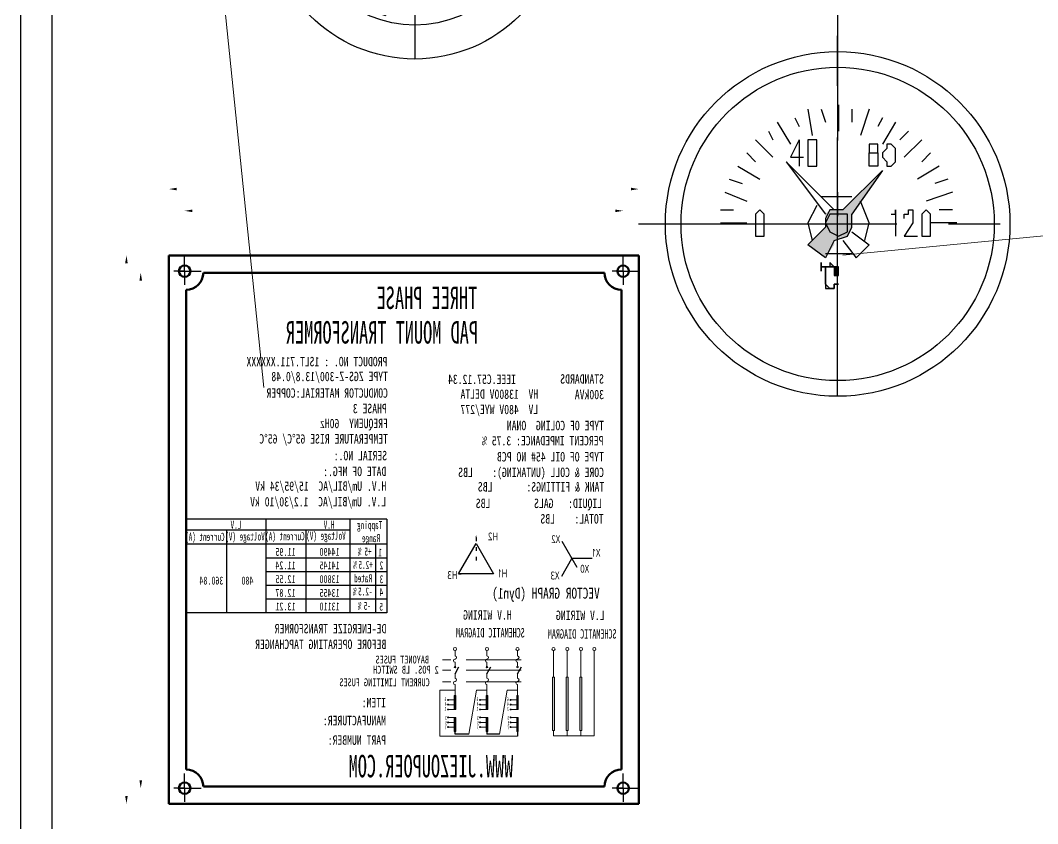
# Model space of a CAD drawing. Header units: millimetres. Extents: x 70841 to 133731, y -170061 to -164340.
# Drawn here: x 109449.8 to 109774.6, y -166145.5 to -165889.1 of the extents above; entities that cross this region are included whole.
import ezdxf
from ezdxf.enums import TextEntityAlignment as Align

# ---------------------------------------------------------------- set-up
doc = ezdxf.new("R2010")
doc.units = ezdxf.units.MM
doc.header["$LTSCALE"] = 13
for name, pattern in [('2 虚线', [5.75, 4.5, -1.25]), ('ACAD_ISO03W100', [1.18, 0.47, -0.71]), ('ACAD_ISO04W100', [30, 24, -3, 0, -3]), ('CENTER', [50.8, 31.75, -6.35, 6.35, -6.35]), ('CENTERX2', [101.6, 63.5, -12.7, 12.7, -12.7]), ('HIDDEN', [9.525, 6.35, -3.175])]:
    doc.linetypes.add(name, pattern=pattern)
doc.layers.get('0').update_dxf_attribs({"color": 1, "linetype": 'CENTER'})
for name, color, linetype in [('1', 4, 'Continuous'), ('2', 3, 'Continuous'), ('2细线层', 4, 'Continuous'), ('4', 2, 'HIDDEN'), ('HYJ1', 6, 'ACAD_ISO04W100'), ('HYJ3', 4, 'Continuous'), ('粗实线', 4, 'Continuous')]:
    doc.layers.add(name, color=color, linetype=linetype)
for name, color, linetype, lineweight in [('2-0.13', 3, 'Continuous', 13), ('标注、文本', 3, 'Continuous', 25), ('铁心', 3, 'Continuous', 0)]:
    doc.layers.add(name, color=color, linetype=linetype, lineweight=lineweight)
doc.styles.add('11', font='')
doc.styles.add('Note Text (ANSI)', font='arial.ttf')
doc.styles.get("Standard").update_dxf_attribs({"font": 'gbenor.shx', "bigfont": 'gbcbig.shx'})
doc.styles.add('宋体', font='', dxfattribs={"width": 0.6})
doc.styles.get('11').set_extended_font_data('FangSong_GB2312')
doc.styles.get('宋体').set_extended_font_data('Microsoft YaHei')
doc.dimstyles.new('1$0', dxfattribs={"dimtxt": 3.5, "dimasz": 2.5, "dimexe": 1.5, "dimexo": 0, "dimgap": 0.5, "dimtad": 1, "dimtoh": 1, "dimdec": 1, "dimtxsty": 'Standard', "dimcen": 2.5, "dimclrd": 3, "dimclre": 3, "dimclrt": 3, "dimadec": 1, "dimazin": 0, "dimtfac": 1, "dimtdec": 1, "dimtmove": 0, "dimatfit": 2, "dimfxl": 1.5, "dimarcsym": 0})

# ---------------------------------------------------------------- blocks, each defined once
blk = doc.blocks.new('fgffg')
blk.add_hatch(color=256).paths.add_polyline_path([(26283.31, -83546.9, -0.054749), (26292.71, -83543.48), (26285.61, -83523.98, 0.757864), (26285.61, -83651.96), (26292.71, -83632.46, -0.054749), (26283.31, -83629.04), (26277.93, -83643.83, -0.201943), (26245.7, -83608.66), (26260.9, -83604.58, -0.054749), (26258.31, -83594.93), (26243.11, -83599, -0.342707), (26277.93, -83532.12)])
for p, q in [((26292.71, -83543.48), (26285.61, -83523.98)), ((26283.31, -83546.9), (26277.93, -83532.12)), ((26258.31, -83594.93), (26243.11, -83599)), ((26260.9, -83604.58), (26245.7, -83608.66)), ((26283.31, -83629.04), (26277.93, -83643.83)), ((26292.71, -83632.46), (26285.61, -83651.96))]:
    blk.add_line(p, q)
for radius, start, end in [(66.46, 105.68564, 254.31436), (61.46, 114.66607, 190.33393), (45.8, 103.73251, 116.26749), (45.8, 188.73251, 201.26749), (61.46, 199.66607, 245.33393), (45.8, 243.73251, 256.26749)]:
    blk.add_arc((26303.58, -83587.97), radius, start, end)
blk = doc.blocks.new('A$C6F763E90')
at = {"layer": '1', "color": 1, "linetype": 'CENTERX2', "lineweight": -3, "ltscale": 0.1}
for p, q in [((90.55, 181.1), (90.55, 0)), ((48.82, 132.28), (60.44, 120.66)), ((132.28, 132.28), (120.66, 120.66)), ((0, 90.55), (181.1, 90.55)), ((48.82, 48.82), (60.44, 60.44)), ((132.28, 48.82), (120.66, 60.44))]:
    blk.add_line(p, q, dxfattribs=at)
blk.add_circle((90.55, 90.55), 50.8, dxfattribs=at)
at = {"layer": '2细线层'}
for centre, radius in [((90.55, 90.55), 90.55), ((90.55, 90.55), 69.85), ((54.63, 126.47), 6.5), ((126.47, 126.47), 6.5), ((90.55, 90.55), 21.1), ((54.63, 54.63), 6.5), ((126.47, 54.63), 6.5)]:
    blk.add_circle(centre, radius, dxfattribs=at)
blk.add_blockref('fgffg', (-26213.03, 83678.52), dxfattribs=at)
at = {"layer": '2细线层', "style": 'Note Text (ANSI)'}
for s, p in [('MAX', (64.32, 121.01)), ('+20%%DC', (46.49, 67.91)), ('MIN', (70.94, 50.41))]:
    blk.add_text(s, height=10, dxfattribs=at).set_placement(p)
blk = doc.blocks.new('*D1574')
at = {"layer": '2', "color": 3, "lineweight": -2, "transparency": 16777216}
for p, q in [((111271.86, -168313.11), (111282.51, -168313.11)), ((111281.01, -168475.12), (111281.01, -168315.61)), ((111270.17, -168477.62), (111282.51, -168477.62))]:
    blk.add_line(p, q, dxfattribs=at)
at = {"layer": '2', "color": 3, "transparency": 16777216}
for points in [[(111280.59, -168315.61), (111281.42, -168315.61), (111281.01, -168313.11)], [(111280.59, -168475.12), (111281.42, -168475.12), (111281.01, -168477.62)]]:
    blk.add_solid(points, dxfattribs=at)
at = {"layer": 'Defpoints', "color": 0, "transparency": 16777216}
for p in [(111271.86, -168313.11), (111281.01, -168313.11), (111270.17, -168477.62)]:
    blk.add_point(p, dxfattribs=at)
at = {"layer": '2', "color": 3, "transparency": 16777216, "insert": (111278.76, -168395.36), "char_height": 3.5, "attachment_point": 5, "rotation": 90}
blk.add_mtext('160', dxfattribs=at)
blk = doc.blocks.new('*D1577')
at = {"layer": '2', "color": 3, "lineweight": -2, "transparency": 16777216}
for p, q in [((111271.99, -168307.62), (111287.07, -168307.62)), ((111285.57, -168310.12), (111285.57, -168480.12)), ((111271.99, -168482.62), (111287.07, -168482.62))]:
    blk.add_line(p, q, dxfattribs=at)
at = {"layer": '2', "color": 3, "transparency": 16777216}
for points in [[(111285.16, -168310.12), (111285.99, -168310.12), (111285.57, -168307.62)], [(111285.16, -168480.12), (111285.99, -168480.12), (111285.57, -168482.62)]]:
    blk.add_solid(points, dxfattribs=at)
at = {"layer": 'Defpoints', "color": 0, "transparency": 16777216}
for p in [(111271.99, -168307.62), (111271.99, -168482.62), (111285.57, -168482.62)]:
    blk.add_point(p, dxfattribs=at)
at = {"layer": '2', "color": 3, "transparency": 16777216, "insert": (111283.32, -168395.12), "char_height": 3.5, "attachment_point": 5, "rotation": 90}
blk.add_mtext('175', dxfattribs=at)
blk = doc.blocks.new('*D1575')
at = {"layer": '2', "color": 3, "lineweight": -2, "transparency": 16777216}
for p, q in [((111127, -168307.98), (111127, -168291.87)), ((111267, -168307.98), (111267, -168291.87)), ((111129.5, -168293.37), (111264.5, -168293.37))]:
    blk.add_line(p, q, dxfattribs=at)
at = {"layer": '2', "color": 3, "transparency": 16777216}
for points in [[(111129.5, -168292.96), (111129.5, -168293.79), (111127, -168293.37)], [(111264.5, -168292.96), (111264.5, -168293.79), (111267, -168293.37)]]:
    blk.add_solid(points, dxfattribs=at)
at = {"layer": 'Defpoints', "color": 0, "transparency": 16777216}
for p in [(111267, -168293.37), (111127, -168307.98), (111267, -168307.98)]:
    blk.add_point(p, dxfattribs=at)
at = {"layer": '2', "color": 3, "transparency": 16777216, "insert": (111197, -168291.12), "char_height": 3.5, "attachment_point": 5}
blk.add_mtext('140', dxfattribs=at)
blk = doc.blocks.new('*D1576')
at = {"layer": '2', "color": 3, "lineweight": -2, "transparency": 16777216}
for p, q in [((111122, -168307.62), (111122, -168284.92)), ((111271.99, -168307.62), (111271.99, -168284.92)), ((111124.5, -168286.42), (111269.49, -168286.42))]:
    blk.add_line(p, q, dxfattribs=at)
at = {"layer": '2', "color": 3, "transparency": 16777216}
for points in [[(111124.5, -168286), (111124.5, -168286.83), (111122, -168286.42)], [(111269.49, -168286), (111269.49, -168286.83), (111271.99, -168286.42)]]:
    blk.add_solid(points, dxfattribs=at)
at = {"layer": 'Defpoints', "color": 0, "transparency": 16777216}
for p in [(111271.99, -168286.42), (111122, -168307.62), (111271.99, -168307.62)]:
    blk.add_point(p, dxfattribs=at)
at = {"layer": '2', "color": 3, "transparency": 16777216, "insert": (111197, -168284.17), "char_height": 3.5, "attachment_point": 5}
blk.add_mtext('150', dxfattribs=at)
blk = doc.blocks.new('5415')
at = {"layer": '铁心'}
h = blk.add_hatch(color=256, dxfattribs=at)
h.dxf.hatch_style = 1
h.paths.add_polyline_path([(111140.15, -168442.24), (111140.77, -168442.24), (111140.77, -168459.22), (111140.15, -168459.22)])
h = blk.add_hatch(color=256, dxfattribs=at)
h.dxf.hatch_style = 1
h.paths.add_polyline_path([(111144.51, -168442.24), (111145.13, -168442.24), (111145.13, -168459.22), (111144.51, -168459.22)])
h = blk.add_hatch(color=256, dxfattribs=at)
h.dxf.hatch_style = 1
h.paths.add_polyline_path([(111148.9, -168442.24), (111149.52, -168442.24), (111149.52, -168459.22), (111148.9, -168459.22)])
h = blk.add_hatch(color=256, dxfattribs=at)
h.dxf.hatch_style = 1
h.paths.add_polyline_path([(111160.95, -168448.09), (111160.48, -168448.09), (111160.95, -168452.56)])
h.paths.add_polyline_path([(111160.48, -168448.09), (111160.95, -168452.56), (111160.48, -168452.56)])
h = blk.add_hatch(color=256, dxfattribs=at)
h.dxf.hatch_style = 1
h.paths.add_polyline_path([(111160.83, -168448.09), (111160.6, -168448.09), (111160.83, -168452.56)])
h.paths.add_polyline_path([(111160.6, -168448.09), (111160.83, -168452.56), (111160.6, -168452.56)])
h = blk.add_hatch(color=256, dxfattribs=at)
h.dxf.hatch_style = 1
h.paths.add_polyline_path([(111170.71, -168448.09), (111170.24, -168448.09), (111170.71, -168452.56)])
h.paths.add_polyline_path([(111170.24, -168448.09), (111170.71, -168452.56), (111170.24, -168452.56)])
h = blk.add_hatch(color=256, dxfattribs=at)
h.dxf.hatch_style = 1
h.paths.add_polyline_path([(111170.59, -168448.09), (111170.35, -168448.09), (111170.59, -168452.56)])
h.paths.add_polyline_path([(111170.35, -168448.09), (111170.59, -168452.56), (111170.35, -168452.56)])
h = blk.add_hatch(color=256, dxfattribs=at)
h.dxf.hatch_style = 1
h.paths.add_polyline_path([(111180.91, -168448.09), (111180.44, -168448.09), (111180.91, -168452.56)])
h.paths.add_polyline_path([(111180.44, -168448.09), (111180.91, -168452.56), (111180.44, -168452.56)])
h = blk.add_hatch(color=256, dxfattribs=at)
h.dxf.hatch_style = 1
h.paths.add_polyline_path([(111180.79, -168448.09), (111180.56, -168448.09), (111180.79, -168452.56)])
h.paths.add_polyline_path([(111180.56, -168448.09), (111180.79, -168452.56), (111180.56, -168452.56)])
h = blk.add_hatch(color=256, dxfattribs=at)
h.dxf.hatch_style = 1
h.paths.add_polyline_path([(111160.95, -168455.05), (111160.48, -168455.05), (111160.95, -168459.51)])
h.paths.add_polyline_path([(111160.48, -168455.05), (111160.95, -168459.51), (111160.48, -168459.51)])
h = blk.add_hatch(color=256, dxfattribs=at)
h.dxf.hatch_style = 1
h.paths.add_polyline_path([(111160.83, -168455.05), (111160.6, -168455.05), (111160.83, -168459.51)])
h.paths.add_polyline_path([(111160.6, -168455.05), (111160.83, -168459.51), (111160.6, -168459.51)])
h = blk.add_hatch(color=256, dxfattribs=at)
h.dxf.hatch_style = 1
h.paths.add_polyline_path([(111170.71, -168455.05), (111170.24, -168455.05), (111170.71, -168459.51)])
h.paths.add_polyline_path([(111170.24, -168455.05), (111170.71, -168459.51), (111170.24, -168459.51)])
h = blk.add_hatch(color=256, dxfattribs=at)
h.dxf.hatch_style = 1
h.paths.add_polyline_path([(111170.59, -168455.05), (111170.35, -168455.05), (111170.59, -168459.51)])
h.paths.add_polyline_path([(111170.35, -168455.05), (111170.59, -168459.51), (111170.35, -168459.51)])
h = blk.add_hatch(color=256, dxfattribs=at)
h.dxf.hatch_style = 1
h.paths.add_polyline_path([(111180.91, -168455.05), (111180.44, -168455.05), (111180.91, -168459.51)])
h.paths.add_polyline_path([(111180.44, -168455.05), (111180.91, -168459.51), (111180.44, -168459.51)])
h = blk.add_hatch(color=256, dxfattribs=at)
h.dxf.hatch_style = 1
h.paths.add_polyline_path([(111180.79, -168455.05), (111180.56, -168455.05), (111180.79, -168459.51)])
h.paths.add_polyline_path([(111180.56, -168455.05), (111180.79, -168459.51), (111180.56, -168459.51)])
at = {"layer": '2'}
for points in [[(111146.55, -168398.8), (111141.73, -168407.14)], [(111136.91, -168404.36), (111143.33, -168404.36)], [(111146.55, -168409.92), (111143.33, -168404.36)]]:
    blk.add_lwpolyline(points, dxfattribs=at)
for points in [[(111146.55, -168398.8, 0, 0.385, 0), (111146.16, -168399.46, 0.385, 0.385, 0)], [(111173.94, -168396.84, 0, 0.385, 0), (111173.94, -168397.61, 0.385, 0.385, 0)], [(111173.94, -168399.58, 0, 0.385, 0), (111174.33, -168400.24, 0.385, 0.385, 0)], [(111136.91, -168404.36, 0, 0.385, 0), (111137.68, -168404.36, 0.385, 0.385, 0)], [(111146.55, -168409.92, 0, 0.385, 0), (111146.16, -168409.25, 0.385, 0.385, 0)], [(111168.38, -168409.21, 0, 0.385, 0), (111168.77, -168408.54, 0.385, 0.385, 0)]]:
    blk.add_lwpolyline(points, format="xyseb", dxfattribs=at)
blk.add_lwpolyline([(111173.94, -168399.58), (111168.38, -168409.21), (111179.51, -168409.21)], close=True, dxfattribs=at)
at = {"layer": '2', "linetype": 'ACAD_ISO03W100', "ltscale": 0.2}
blk.add_lwpolyline([(111173.94, -168397.61), (111173.94, -168406)], dxfattribs=at)
at = {"layer": '2', "linetype": 'Continuous'}
blk.add_lwpolyline([(111179.51, -168409.21), (111178.73, -168409.21)], dxfattribs=at)
at = {"layer": '2-0.13'}
for p, q in [((111242.81, -168395.32), (111255.43, -168395.32)), ((111136.2, -168433.74), (111136.2, -168460.92)), ((111136.2, -168460.92), (111149.21, -168460.92))]:
    blk.add_line(p, q, dxfattribs=at)
for centre, radius in [((111136.2, -168433.24), 0.499), ((111140.46, -168433.24), 0.499), ((111144.82, -168433.24), 0.499), ((111149.21, -168433.24), 0.499), ((111160.72, -168433.24), 0.499), ((111170.47, -168433.24), 0.499), ((111180.67, -168433.24), 0.499), ((111160.72, -168438.97), 0.249), ((111170.47, -168438.97), 0.249), ((111180.67, -168438.97), 0.249)]:
    blk.add_circle(centre, radius, dxfattribs=at)
for centre, start, end in [((111160.72, -168435.93), 90, 270), ((111170.47, -168435.93), 90, 270), ((111180.67, -168435.93), 90, 270), ((111160.72, -168436.92), 270, 90), ((111170.47, -168436.92), 270, 90), ((111180.67, -168436.92), 270, 90), ((111160.72, -168443.06), 90, 270), ((111160.72, -168444.06), 270, 90), ((111170.47, -168443.06), 90, 270), ((111170.47, -168444.06), 270, 90), ((111180.67, -168443.06), 90, 270), ((111180.67, -168444.06), 270, 90)]:
    blk.add_arc(centre, 0.499, start, end, dxfattribs=at)
at = {"layer": 'HYJ1', "color": 1, "linetype": 'CENTERX2'}
for p, q in [((111127, -168312.62), (111127, -168307.98)), ((111267, -168312.62), (111267, -168307.98)), ((111127, -168312.62), (111121.75, -168312.62)), ((111128.82, -168312.62), (111127, -168312.62)), ((111127, -168312.62), (111130.49, -168312.62)), ((111127, -168312.62), (111127, -168317.02)), ((111127, -168312.62), (111127, -168314.45)), ((111267, -168312.62), (111261.75, -168312.62)), ((111268.82, -168312.62), (111267, -168312.62)), ((111267, -168312.62), (111270.49, -168312.62)), ((111267, -168312.62), (111267, -168317.02)), ((111267, -168312.62), (111267, -168314.45)), ((111127, -168477.62), (111127, -168472.98)), ((111267, -168477.62), (111267, -168472.98)), ((111127, -168477.62), (111121.75, -168477.62)), ((111128.82, -168477.62), (111127, -168477.62)), ((111127, -168477.62), (111130.49, -168477.62)), ((111127, -168477.62), (111127, -168482.02)), ((111127, -168477.62), (111127, -168479.45)), ((111267, -168477.62), (111261.75, -168477.62)), ((111268.82, -168477.62), (111267, -168477.62)), ((111267, -168477.62), (111270.49, -168477.62)), ((111267, -168477.62), (111267, -168482.02)), ((111267, -168477.62), (111267, -168479.45))]:
    blk.add_line(p, q, dxfattribs=at)
at = {"layer": 'HYJ3', "linetype": 'ByBlock', "lineweight": 50}
for p, q in [((111271.99, -168307.62), (111122, -168307.62)), ((111122, -168307.62), (111122, -168482.62)), ((111271.99, -168482.62), (111271.99, -168307.62)), ((111261.02, -168313.11), (111132.97, -168313.11)), ((111127.49, -168318.6), (111127.49, -168471.65)), ((111266.51, -168471.65), (111266.51, -168318.6)), ((111132.97, -168477.14), (111261.02, -168477.14)), ((111271.99, -168482.62), (111122, -168482.62))]:
    blk.add_line(p, q, dxfattribs=at)
for centre in [(111127, -168312.62), (111267, -168312.62), (111127, -168477.62), (111267, -168477.62)]:
    blk.add_circle(centre, 1.83, dxfattribs=at)
for centre, start, end in [((111127.49, -168313.11), 270, 0), ((111266.51, -168313.11), 180, 270), ((111127.49, -168477.14), 0, 90), ((111266.51, -168477.14), 90, 180)]:
    blk.add_arc(centre, 5.49, start, end, dxfattribs=at)
at = {"layer": '标注、文本', "color": 0}
for p, q in [((111202.42, -168391.8), (111202.42, -168421.69)), ((111202.42, -168391.8), (111202.42, -168421.69)), ((111202.42, -168391.8), (111266.51, -168391.8)), ((111214.21, -168391.8), (111214.21, -168421.69)), ((111241.09, -168391.8), (111241.09, -168421.69)), ((111266.51, -168391.8), (111266.51, -168426.08)), ((111214.21, -168395.32), (111237.82, -168395.32)), ((111228.26, -168395.32), (111228.26, -168421.69)), ((111232.21, -168395.32), (111266.51, -168395.32)), ((111253.58, -168395.32), (111253.58, -168421.69)), ((111202.42, -168399.79), (111266.51, -168399.79)), ((111206.05, -168399.79), (111206.05, -168421.69)), ((111202.42, -168404.17), (111241.09, -168404.17)), ((111202.42, -168408.55), (111241.09, -168408.55)), ((111202.42, -168412.93), (111241.09, -168412.93)), ((111202.42, -168417.31), (111241.09, -168417.31)), ((111202.42, -168421.69), (111266.51, -168421.69))]:
    blk.add_line(p, q, dxfattribs=at)
at = {"layer": '标注、文本', "color": 2, "linetype": '2 虚线', "lineweight": 9, "ltscale": 0.3}
for p, q in [((111159.53, -168436.68), (111184.65, -168436.68)), ((111159.53, -168439.97), (111184.65, -168439.97)), ((111159.53, -168443.72), (111184.65, -168443.72))]:
    blk.add_line(p, q, dxfattribs=at)
at = {"layer": '标注、文本'}
for p, q in [((111160.72, -168441.14), (111159.46, -168438.86)), ((111170.47, -168441.14), (111169.22, -168438.86)), ((111180.67, -168441.14), (111179.42, -168438.86)), ((111160.72, -168459.51), (111160.72, -168461.06)), ((111166.48, -168460.38), (111170.47, -168460.38)), ((111170.47, -168459.53), (111170.47, -168460.38)), ((111176.23, -168460.38), (111180.67, -168460.38)), ((111180.67, -168460.38), (111180.67, -168459.51))]:
    blk.add_line(p, q, dxfattribs=at)
at = {"layer": '铁心'}
for p, q in [((111140.46, -168433.74), (111140.46, -168442.24)), ((111144.82, -168433.74), (111144.82, -168442.24)), ((111149.21, -168433.74), (111149.21, -168442.24)), ((111164.05, -168446.39), (111160.72, -168446.39)), ((111166.48, -168460.38), (111164.05, -168446.39)), ((111173.81, -168446.39), (111170.46, -168446.39)), ((111176.23, -168460.38), (111173.81, -168446.39)), ((111180.67, -168446.39), (111185.47, -168446.39)), ((111185.47, -168446.39), (111185.47, -168461.06)), ((111140.46, -168460.92), (111140.46, -168459.22)), ((111144.82, -168460.92), (111144.82, -168459.22)), ((111149.21, -168460.92), (111149.21, -168459.22)), ((111170.47, -168460.38), (111166.48, -168460.38)), ((111180.67, -168460.38), (111176.23, -168460.38))]:
    blk.add_line(p, q, dxfattribs=at)
for points in [[(111160.72, -168435.43), (111160.72, -168433.74)], [(111170.47, -168435.43), (111170.47, -168433.74)], [(111180.67, -168435.43), (111180.67, -168433.74)], [(111160.72, -168438.72), (111160.72, -168437.42)], [(111170.47, -168438.72), (111170.47, -168437.42)], [(111180.67, -168438.72), (111180.67, -168437.42)], [(111160.72, -168442.56), (111160.72, -168441.14)], [(111170.47, -168442.56), (111170.47, -168441.14)], [(111180.67, -168442.56), (111180.67, -168441.14)], [(111160.72, -168448.09), (111160.72, -168444.56)], [(111170.47, -168448.09), (111170.47, -168444.56)], [(111180.67, -168448.09), (111180.67, -168444.56)], [(111160.95, -168448.09), (111160.48, -168448.09), (111160.95, -168452.56), (111160.95, -168448.09)], [(111160.83, -168448.09), (111160.6, -168448.09), (111160.83, -168452.56), (111160.83, -168448.09)], [(111160.72, -168448.09), (111160.72, -168452.56)], [(111170.71, -168448.09), (111170.24, -168448.09), (111170.71, -168452.56), (111170.71, -168448.09)], [(111170.59, -168448.09), (111170.35, -168448.09), (111170.59, -168452.56), (111170.59, -168448.09)], [(111170.47, -168448.09), (111170.47, -168452.56)], [(111180.91, -168448.09), (111180.44, -168448.09), (111180.91, -168452.56), (111180.91, -168448.09)], [(111180.79, -168448.09), (111180.56, -168448.09), (111180.79, -168452.56), (111180.79, -168448.09)], [(111180.67, -168448.09), (111180.67, -168452.56)], [(111160.72, -168449.45), (111162.76, -168449.45)], [(111160.72, -168450.99), (111162.76, -168450.99)], [(111170.47, -168449.45), (111172.51, -168449.45)], [(111170.47, -168450.99), (111172.51, -168450.99)], [(111180.67, -168449.45), (111182.74, -168449.45)], [(111180.67, -168450.99), (111182.74, -168450.99)], [(111160.72, -168452.56), (111162.76, -168452.56)], [(111170.47, -168452.56), (111172.51, -168452.56)], [(111180.67, -168452.56), (111182.74, -168452.56)], [(111160.95, -168455.05), (111160.48, -168455.05), (111160.95, -168459.51), (111160.95, -168455.05)], [(111160.83, -168455.05), (111160.6, -168455.05), (111160.83, -168459.51), (111160.83, -168455.05)], [(111160.72, -168459.51), (111160.72, -168455.05)], [(111160.72, -168455.05), (111162.76, -168455.05)], [(111160.72, -168456.62), (111162.76, -168456.62)], [(111160.72, -168458.16), (111162.76, -168458.16)], [(111170.71, -168455.05), (111170.24, -168455.05), (111170.71, -168459.51), (111170.71, -168455.05)], [(111170.59, -168455.05), (111170.35, -168455.05), (111170.59, -168459.51), (111170.59, -168455.05)], [(111170.47, -168459.51), (111170.47, -168455.05)], [(111170.47, -168455.05), (111172.51, -168455.05)], [(111170.47, -168456.62), (111172.51, -168456.62)], [(111170.47, -168458.16), (111172.51, -168458.16)], [(111180.91, -168455.05), (111180.44, -168455.05), (111180.91, -168459.51), (111180.91, -168455.05)], [(111180.79, -168455.05), (111180.56, -168455.05), (111180.79, -168459.51), (111180.79, -168455.05)], [(111180.67, -168459.51), (111180.67, -168455.05)], [(111180.67, -168455.05), (111182.74, -168455.05)], [(111180.67, -168456.62), (111182.74, -168456.62)], [(111180.67, -168458.16), (111182.74, -168458.16)], [(111185.47, -168461.06), (111185.47, -168461.06), (111160.72, -168461.06)]]:
    blk.add_lwpolyline(points, dxfattribs=at)
for points in [[(111140.77, -168459.22), (111140.15, -168459.22), (111140.15, -168442.24), (111140.77, -168442.24)], [(111145.13, -168459.22), (111144.51, -168459.22), (111144.51, -168442.24), (111145.13, -168442.24)], [(111149.52, -168459.22), (111148.9, -168459.22), (111148.9, -168442.24), (111149.52, -168442.24)], [(111160.48, -168448.09), (111160.95, -168452.56), (111160.48, -168452.56), (111160.48, -168448.09)], [(111160.6, -168448.09), (111160.83, -168452.56), (111160.6, -168452.56), (111160.6, -168448.09)], [(111170.24, -168448.09), (111170.71, -168452.56), (111170.24, -168452.56), (111170.24, -168448.09)], [(111170.35, -168448.09), (111170.59, -168452.56), (111170.35, -168452.56), (111170.35, -168448.09)], [(111180.44, -168448.09), (111180.91, -168452.56), (111180.44, -168452.56), (111180.44, -168448.09)], [(111180.56, -168448.09), (111180.79, -168452.56), (111180.56, -168452.56), (111180.56, -168448.09)], [(111160.48, -168455.05), (111160.95, -168459.51), (111160.48, -168459.51), (111160.48, -168455.05)], [(111160.6, -168455.05), (111160.83, -168459.51), (111160.6, -168459.51), (111160.6, -168455.05)], [(111170.24, -168455.05), (111170.71, -168459.51), (111170.24, -168459.51), (111170.24, -168455.05)], [(111170.35, -168455.05), (111170.59, -168459.51), (111170.35, -168459.51), (111170.35, -168455.05)], [(111180.44, -168455.05), (111180.91, -168459.51), (111180.44, -168459.51), (111180.44, -168455.05)], [(111180.56, -168455.05), (111180.79, -168459.51), (111180.56, -168459.51), (111180.56, -168455.05)]]:
    blk.add_lwpolyline(points, close=True, dxfattribs=at)
for centre in [(111162.91, -168449.46), (111162.91, -168450.95), (111172.65, -168449.46), (111172.65, -168450.95), (111182.87, -168449.46), (111182.87, -168450.95), (111162.91, -168452.52), (111162.91, -168455.06), (111172.65, -168452.52), (111172.65, -168455.06), (111182.87, -168452.52), (111182.87, -168455.06), (111162.91, -168456.63), (111162.91, -168458.12), (111172.65, -168456.63), (111172.65, -168458.12), (111182.87, -168456.63), (111182.87, -168458.12)]:
    blk.add_circle(centre, 0.154, dxfattribs=at)
at = {"layer": '2', "style": '宋体', "width": 0.76}
for s, p in [('H2', (111166.89, -168398.54)), ('X2', (111147.07, -168399.41)), ('X1', (111134.23, -168403.77)), ('X0', (111137.83, -168408.86)), ('X3', (111147.31, -168411.01)), ('H1', (111163.95, -168410.3)), ('H3', (111179.87, -168410.86))]:
    blk.add_text(s, height=2.5, dxfattribs=at).set_placement(p)
at = {"layer": '2-0.13', "style": '11'}
for s, height, width, p in [('PRODUCT NO. : 1SLT.711.XXXXXX', 3, 0.76, (111202.26, -168342.98)), ('TYPE ZGS-Z-300/13.8/0.48', 3, 0.76, (111202.08, -168347.73)), ('STANDARDS', 3, 0.76, (111133.1, -168348.52)), ('IEEE.C57.12.34', 3, 0.76, (111161.2, -168348.61)), ('300kVA', 3, 0.76, (111133.11, -168353.48)), ('HV  13800V DELTA', 3, 0.76, (111154.1, -168353.37)), ('CONDUCTOR MATERIAL:COPPER', 3, 0.76, (111202.08, -168353.02)), ('LV  480V WYE/277', 3, 0.76, (111154.1, -168358.25)), ('PHASE 3', 3, 0.76, (111202.44, -168357.95)), ('TYPE OF COLING  ONAN', 3, 0.76, (111133.1, -168363.39)), ('FREQUENY  60Hz', 3, 0.76, (111202.08, -168362.73)), ('PERCENT IMPEDANCE: 3.75 %%%', 3, 0.76, (111133.26, -168368.23)), ('TEMPERATURE RISE 65°C/ 65°C', 3, 0.76, (111202.08, -168367.64)), ('TYPE OF OIL 45# NO PCB', 3, 0.76, (111133.13, -168373.37)), ('SERIAL NO.:', 3, 0.76, (111202.33, -168372.99)), ('CORE & COLL (UNTAKING):    LBS', 3, 0.76, (111133.1, -168378.33)), ('DATE OF MFG.:', 3, 0.76, (111202.6, -168378.03)), ('TANK & FITTINGS:       LBS', 3, 0.76, (111133.03, -168382.95)), ('H.V. Um/BIL/AC  15/95/34 kV', 3, 0.76, (111202.58, -168382.72)), ('LIQUID:   GALS         LBS', 3, 0.76, (111133.7, -168388.23)), ('L.V. Um/BIL/AC  1.2/30/10 kV', 3, 0.76, (111202.65, -168387.7)), ('TOTAL:    LBS', 3, 0.76, (111133.22, -168393.17)), ('Tapping ', 2.556, 0.55, (111203.9, -168394.94)), ('H.V', 2.556, 0.55, (111219.16, -168394.82)), ('L.V', 2.556, 0.55, (111248.89, -168394.82)), ('Voltage (V)', 2.5558, 0.55, (111215.56, -168398.34)), ('Current (A)', 2.5558, 0.55, (111228.66, -168398.49)), ('Voltage (V)', 2.5558, 0.55, (111241.41, -168398.57)), ('Current (A)', 2.5558, 0.55, (111254.23, -168398.69)), ('Range', 2.556, 0.55, (111204.61, -168399.11)), ('1      ', 2.556, 0.55, (111204.01, -168403.68)), ('+5', 2.556, 0.55, (111207.3, -168403.39)), ('%', 2.56, 0.55, (111210.57, -168403.39)), ('14490', 2.556, 0.7, (111217.53, -168403.47)), ('11.95', 2.556, 0.7, (111231.63, -168403.47)), ('2   ', 2.556, 0.55, (111203.59, -168407.77)), ('+2.5', 2.556, 0.55, (111206.9, -168407.6)), ('%', 2.56, 0.55, (111211.99, -168407.6)), ('14145', 2.556, 0.7, (111217.53, -168407.77)), ('11.24', 2.556, 0.7, (111231.63, -168407.77)), ('Rated', 2.556, 0.55, (111207.14, -168411.92)), ('3', 2.56, 0.55, (111203.57, -168412.21)), ('13800', 2.556, 0.7, (111217.53, -168412.17)), ('12.55', 2.556, 0.7, (111231.63, -168412.17)), ('480', 2.556, 0.7, (111245.01, -168412.64)), ('360.84', 2.556, 0.7, (111254.61, -168412.64)), ('VECTOR GRAPH (Dyn1)', 3.5, 0.76, (111134.45, -168417.15)), ('4', 2.56, 0.55, (111203.59, -168416.33)), ('-2.5', 2.556, 0.55, (111207, -168416.12)), ('%', 2.56, 0.55, (111212.14, -168416.12)), ('13455', 2.556, 0.7, (111217.53, -168416.55)), ('12.87', 2.556, 0.7, (111231.63, -168416.55)), ('5', 2.56, 0.55, (111203.68, -168420.97)), ('-5', 2.556, 0.55, (111207.52, -168420.7)), ('%', 2.56, 0.55, (111210.57, -168420.7)), ('13110', 2.556, 0.7, (111217.53, -168420.9)), ('13.21', 2.556, 0.7, (111231.63, -168420.9)), ('L.V WIRING ', 3, 0.76, (111132.91, -168423.95)), ('H.V WIRING ', 3, 0.76, (111162.57, -168423.82)), ('DE-ENERGIZE TRANSFORMER', 3, 0.76, (111202.59, -168428.22)), ('SCHEMATIC DIAGRAM ', 3, 0.55, (111129.08, -168429.89)), ('SCHEMATIC DIAGRAM ', 3, 0.55, (111158.39, -168429.53)), ('BEFORE OPERATING TAPCHANGER', 3, 0.76, (111202.59, -168433.2)), ('2 POS. LB SWITCH', 2.5, 0.67, (111185.85, -168441.07)), ('ITEM:', 3, 0.76, (111202.7, -168451.8)), ('MANUFACTURER:', 3, 0.76, (111202.7, -168457.54)), ('PART NUMBER:', 3, 0.76, (111202.7, -168463.79))]:
    blk.add_text(s, height=height, dxfattribs=dict(at, width=width)).set_placement(p)
at = {"layer": '2-0.13', "style": '11', "width": 0.67}
for s, p in [('BAYONET FUSES', (111206.01, -168437.84)), ('CURRENT LIMITING FUSES', (111217.57, -168445.08))]:
    blk.add_text(s, height=2.5, dxfattribs=at).set_placement(p, align=Align.RIGHT)
at = {"layer": '4', "color": 4, "style": '11', "width": 0.6}
for s, p in [('THREE PHASE ', (111173.55, -168324.69)), (' PAD MOUNT TRANSFORMER', (111170.41, -168335.73)), ('WWW.JIEZOUPOER.COM', (111162.06, -168474.16))]:
    blk.add_text(s, height=7.1563, dxfattribs=at).set_placement(p)
at = {"layer": '铁心', "style": '11', "width": 0.55}
for s, p in [('4', (111163.43, -168451.44)), ('6', (111163.48, -168449.86)), ('4', (111173.17, -168451.44)), ('6', (111173.22, -168449.86)), ('4', (111183.39, -168451.44)), ('6', (111183.44, -168449.86)), ('3', (111163.36, -168455.84)), ('2', (111163.5, -168452.93)), ('3', (111173.09, -168455.84)), ('2', (111173.23, -168452.93)), ('3', (111183.32, -168455.84)), ('2', (111183.45, -168452.93)), ('5', (111163.31, -168457.42)), ('7', (111163.34, -168458.9)), ('5', (111173.05, -168457.42)), ('7', (111173.07, -168458.9)), ('5', (111183.27, -168457.42)), ('7', (111183.3, -168458.9))]:
    blk.add_text(s, height=1.25, dxfattribs=at).set_placement(p)
at = {"layer": '2'}
for base, p1, p2, picture, middle in [((111271.99, -168286.42), (111122, -168307.62), (111271.99, -168307.62), '*D1576', (111197, -168284.17)), ((111267, -168293.37), (111127, -168307.98), (111267, -168307.98), '*D1575', (111197, -168291.12))]:
    dim = blk.add_linear_dim(base=base, p1=p1, p2=p2, dimstyle='1$0', dxfattribs=at)
    dim.commit()
    dim.dimension.update_dxf_attribs({"geometry": picture, "text_midpoint": middle})
for base, p1, p2, text, picture, middle in [((111285.57, -168482.62), (111271.99, -168307.62), (111271.99, -168482.62), '175', '*D1577', (111283.32, -168395.12)), ((111281.01, -168313.11), (111270.17, -168477.62), (111271.86, -168313.11), '160', '*D1574', (111278.76, -168395.36))]:
    dim = blk.add_linear_dim(base=base, p1=p1, p2=p2, angle=90, text=text, dimstyle='1$0', dxfattribs=at)
    dim.commit()
    dim.dimension.update_dxf_attribs({"geometry": picture, "text_midpoint": middle})

msp = doc.modelspace()

# ---------------------------------------------------------------- hatches: boundary and pattern name
at = {"layer": '粗实线', "lineweight": 30}
h = msp.add_hatch(color=256, dxfattribs=at)
h.dxf.hatch_style = 2
h.paths.add_polyline_path([(109725.047, -165937.012), (109712.474, -165949.585), (109716.665, -165949.585)])
h = msp.add_hatch(color=256, dxfattribs=at)
h.dxf.hatch_style = 2
h.paths.add_polyline_path([(109708.283, -165949.585), (109706.886, -165950.982), (109715.268, -165950.982)])
h = msp.add_hatch(color=256, dxfattribs=at)
h.dxf.hatch_style = 2
h.paths.add_polyline_path([(109708.283, -165949.585), (109716.665, -165949.585), (109715.268, -165950.982)])
h = msp.add_hatch(color=256, dxfattribs=at)
h.dxf.hatch_style = 2
h.paths.add_polyline_path([(109706.886, -165950.982), (109706.886, -165952.379), (109715.268, -165952.379)])
h = msp.add_hatch(color=256, dxfattribs=at)
h.dxf.hatch_style = 2
h.paths.add_polyline_path([(109706.886, -165950.982), (109715.268, -165950.982), (109715.268, -165952.379)])
h = msp.add_hatch(color=256, dxfattribs=at)
h.dxf.hatch_style = 2
h.paths.add_polyline_path([(109706.886, -165952.379), (109706.886, -165955.173), (109715.268, -165955.173)])
h = msp.add_hatch(color=256, dxfattribs=at)
h.dxf.hatch_style = 2
h.paths.add_polyline_path([(109706.886, -165952.379), (109715.268, -165952.379), (109715.268, -165955.173)])
h = msp.add_hatch(color=256, dxfattribs=at)
h.dxf.hatch_style = 2
h.paths.add_polyline_path([(109706.886, -165955.173), (109704.092, -165957.967), (109713.871, -165957.967)])
h = msp.add_hatch(color=256, dxfattribs=at)
h.dxf.hatch_style = 2
h.paths.add_polyline_path([(109706.886, -165955.173), (109715.268, -165955.173), (109713.871, -165957.967)])
h = msp.add_hatch(color=256, dxfattribs=at)
h.dxf.hatch_style = 2
h.paths.add_polyline_path([(109702.695, -165959.364), (109701.298, -165960.761), (109709.68, -165960.761)])
h = msp.add_hatch(color=256, dxfattribs=at)
h.dxf.hatch_style = 2
h.paths.add_polyline_path([(109704.092, -165957.967), (109702.695, -165959.364), (109709.68, -165959.364)])
h = msp.add_hatch(color=256, dxfattribs=at)
h.dxf.hatch_style = 2
h.paths.add_polyline_path([(109702.695, -165959.364), (109709.68, -165959.364), (109709.68, -165960.761)])
h = msp.add_hatch(color=256, dxfattribs=at)
h.dxf.hatch_style = 2
h.paths.add_polyline_path([(109704.092, -165957.967), (109713.871, -165957.967), (109709.68, -165959.364)])
h = msp.add_hatch(color=256, dxfattribs=at)
h.dxf.hatch_style = 2
h.paths.add_polyline_path([(109701.298, -165960.761), (109709.68, -165960.761), (109706.886, -165964.952)])
h = msp.add_hatch(color=256, dxfattribs=at)
h.dxf.hatch_style = 2
h.paths.add_polyline_path([(109708.283, -165966.349), (109708.283, -165967.746), (109706.886, -165967.746), (109706.886, -165969.143), (109706.886, -165970.54), (109706.886, -165971.937), (109706.886, -165973.334), (109706.886, -165974.731), (109708.283, -165974.731), (109709.68, -165974.731), (109708.283, -165974.731), (109706.886, -165973.334), (109706.886, -165971.937), (109706.886, -165970.54), (109706.886, -165969.143), (109706.886, -165967.746), (109708.283, -165967.746), (109709.68, -165967.746)])
h = msp.add_hatch(color=256, dxfattribs=at)
h.dxf.hatch_style = 2
h.paths.add_polyline_path([(109705.489, -165967.746), (109705.489, -165969.143), (109705.489, -165967.746), (109706.886, -165967.746)])
h = msp.add_hatch(color=256, dxfattribs=at)
h.dxf.hatch_style = 2
h.paths.add_polyline_path([(109711.077, -165967.746), (109709.68, -165967.746), (109709.68, -165969.143), (109709.68, -165970.54), (109711.077, -165970.54)])
h = msp.add_hatch(color=256, dxfattribs=at)
h.dxf.hatch_style = 2
h.paths.add_polyline_path([(109711.077, -165973.334), (109709.68, -165973.334), (109709.68, -165974.731), (109708.283, -165974.731), (109709.68, -165974.731), (109709.68, -165973.334)])

# ---------------------------------------------------------------- linework, layer by layer
at = {"layer": '1', "color": 1, "linetype": 'CENTERX2', "lineweight": -3, "ltscale": 0.1}
for p, q in [((109710.781, -165712.802), (109710.781, -165951.593)), ((109710.781, -166009.083), (109710.781, -165894.103)), ((109647.145, -165954.093), (109768.788, -165954.093))]:
    msp.add_line(p, q, dxfattribs=at)
at = {"layer": '标注、文本'}
for p, q in [((109449.829, -165570.95), (109449.829, -167098.978)), ((109459.829, -165570.95), (109459.829, -167098.978))]:
    msp.add_line(p, q, dxfattribs=at)
at = {"layer": '标注、文本', "color": 4, "lineweight": 30}
for radius in [55, 50]:
    msp.add_circle((109710.781, -165954.093), radius, dxfattribs=at)
at = {"layer": '粗实线', "lineweight": 30}
for points in [[(109698.504, -165927.233), (109695.71, -165932.821), (109699.901, -165932.821)], [(109698.504, -165927.233), (109698.504, -165935.615)], [(109709.68, -165949.585), (109694.313, -165934.218), (109706.886, -165950.982)], [(109712.474, -165949.585), (109725.047, -165937.012), (109715.268, -165950.982)], [(109715.268, -165945.394), (109705.489, -165945.394)], [(109719.459, -165959.364), (109720.856, -165953.776), (109718.062, -165946.791)], [(109704.092, -165948.188), (109701.298, -165953.776), (109702.695, -165959.364)], [(109712.474, -165949.585), (109708.283, -165949.585), (109706.886, -165952.379), (109706.886, -165955.173)], [(109727.841, -165950.982), (109729.238, -165950.982), (109729.238, -165949.585), (109729.238, -165957.967)], [(109732.032, -165952.379), (109732.032, -165950.982), (109733.429, -165950.982), (109733.429, -165949.585), (109734.826, -165949.585), (109734.826, -165950.982), (109734.826, -165952.379), (109734.826, -165953.776), (109732.032, -165957.967), (109736.223, -165957.967)], [(109709.68, -165959.364), (109713.871, -165957.967), (109715.268, -165955.173), (109715.268, -165950.982)], [(109706.886, -165964.952), (109701.298, -165960.761)], [(109706.886, -165963.555), (109715.268, -165963.555)]]:
    msp.add_lwpolyline(points, dxfattribs=at)
for points in [[(109702.695, -165927.233), (109701.298, -165927.233), (109701.298, -165928.63), (109701.298, -165931.424), (109701.298, -165934.218), (109701.298, -165935.615), (109702.695, -165935.615), (109704.092, -165935.615), (109704.092, -165934.218), (109704.092, -165931.424), (109704.092, -165928.63), (109704.092, -165927.233)], [(109722.253, -165928.63), (109720.856, -165928.63), (109720.856, -165930.027), (109720.856, -165931.424), (109722.253, -165931.424), (109723.65, -165931.424), (109723.65, -165932.821), (109723.65, -165934.218), (109723.65, -165935.615), (109722.253, -165935.615), (109720.856, -165935.615), (109720.856, -165934.218), (109720.856, -165932.821), (109720.856, -165931.424), (109722.253, -165931.424), (109723.65, -165931.424), (109723.65, -165930.027), (109723.65, -165928.63)], [(109726.444, -165928.63), (109726.444, -165930.027), (109725.047, -165931.424), (109725.047, -165932.821), (109726.444, -165934.218), (109726.444, -165935.615), (109727.841, -165935.615), (109729.238, -165934.218), (109729.238, -165932.821), (109729.238, -165931.424), (109729.238, -165930.027), (109727.841, -165928.63)], [(109685.931, -165949.585), (109684.534, -165950.982), (109684.534, -165953.776), (109684.534, -165956.57), (109684.534, -165957.967), (109685.931, -165957.967), (109687.328, -165957.967), (109687.328, -165956.57), (109687.328, -165953.776), (109687.328, -165950.982)], [(109739.017, -165949.585), (109737.62, -165950.982), (109737.62, -165953.776), (109737.62, -165955.173), (109737.62, -165956.57), (109737.62, -165957.967), (109739.017, -165957.967), (109740.414, -165957.967), (109740.414, -165956.57), (109740.414, -165955.173), (109740.414, -165953.776), (109740.414, -165950.982)], [(109713.871, -165953.776), (109713.871, -165950.982), (109711.077, -165950.982), (109708.283, -165950.982), (109706.886, -165953.776), (109708.283, -165956.57), (109711.077, -165957.967), (109713.871, -165956.57)], [(109705.489, -165966.349), (109705.489, -165967.746), (109705.489, -165969.143), (109705.489, -165967.746)], [(109708.283, -165966.349), (109708.283, -165967.746), (109706.886, -165967.746), (109706.886, -165969.143), (109706.886, -165970.54), (109706.886, -165971.937), (109706.886, -165973.334), (109706.886, -165974.731), (109708.283, -165974.731), (109709.68, -165974.731), (109708.283, -165974.731), (109706.886, -165973.334), (109706.886, -165971.937), (109706.886, -165970.54), (109706.886, -165969.143), (109706.886, -165967.746), (109708.283, -165967.746), (109709.68, -165967.746)], [(109705.489, -165967.746), (109705.489, -165969.143), (109705.489, -165967.746), (109706.886, -165967.746)], [(109709.68, -165967.746), (109708.283, -165967.746)], [(109711.077, -165967.746), (109709.68, -165967.746), (109709.68, -165969.143), (109709.68, -165970.54), (109711.077, -165970.54)], [(109711.077, -165973.334), (109709.68, -165973.334), (109709.68, -165974.731), (109708.283, -165974.731), (109709.68, -165974.731), (109709.68, -165973.334)]]:
    msp.add_lwpolyline(points, close=True, dxfattribs=at)
for points in [[(109701.298, -165917.454), (109701.298, -165917.454), (109702.695, -165925.836), (109702.695, -165925.836)], [(109705.489, -165917.454), (109705.489, -165917.454), (109706.886, -165921.645), (109706.886, -165921.645)], [(109711.077, -165916.057), (109711.077, -165916.057), (109711.077, -165924.439), (109711.077, -165924.439)], [(109715.268, -165917.454), (109715.268, -165917.454), (109715.268, -165921.645), (109715.268, -165921.645)], [(109720.856, -165917.454), (109720.856, -165917.454), (109718.062, -165925.836), (109718.062, -165925.836)], [(109697.107, -165920.248), (109697.107, -165920.248), (109698.504, -165923.042), (109698.504, -165923.042)], [(109725.047, -165920.248), (109725.047, -165920.248), (109723.65, -165923.042), (109723.65, -165923.042)], [(109688.725, -165924.439), (109688.725, -165924.439), (109690.122, -165927.233), (109690.122, -165927.233)], [(109691.519, -165921.645), (109691.519, -165921.645), (109695.71, -165928.63), (109695.71, -165928.63)], [(109729.238, -165921.645), (109729.238, -165921.645), (109725.047, -165928.63), (109725.047, -165928.63)], [(109733.429, -165924.439), (109733.429, -165924.439), (109730.635, -165927.233), (109730.635, -165927.233)], [(109684.534, -165927.233), (109684.534, -165927.233), (109690.122, -165932.821), (109690.122, -165932.821)], [(109737.62, -165927.233), (109737.62, -165927.233), (109732.032, -165932.821), (109732.032, -165932.821)], [(109681.74, -165931.424), (109681.74, -165931.424), (109684.534, -165934.218), (109684.534, -165934.218)], [(109740.414, -165931.424), (109740.414, -165931.424), (109737.62, -165934.218), (109737.62, -165934.218)], [(109678.946, -165935.615), (109678.946, -165935.615), (109685.931, -165939.806), (109685.931, -165939.806)], [(109743.208, -165935.615), (109743.208, -165935.615), (109736.223, -165939.806), (109736.223, -165939.806)], [(109676.152, -165939.806), (109676.152, -165939.806), (109680.343, -165941.203), (109680.343, -165941.203)], [(109746.002, -165939.806), (109746.002, -165939.806), (109741.811, -165941.203), (109741.811, -165941.203)], [(109674.755, -165943.997), (109674.755, -165943.997), (109681.74, -165946.791), (109681.74, -165946.791)], [(109747.399, -165943.997), (109747.399, -165943.997), (109739.017, -165946.791), (109739.017, -165946.791)], [(109673.358, -165949.585), (109673.358, -165949.585), (109677.549, -165949.585), (109677.549, -165949.585)], [(109747.399, -165949.585), (109747.399, -165949.585), (109743.208, -165949.585), (109743.208, -165949.585)], [(109673.358, -165953.776), (109673.358, -165953.776), (109680.343, -165953.776), (109680.343, -165953.776)], [(109673.358, -165953.776), (109673.358, -165953.776), (109681.74, -165953.776), (109681.74, -165953.776)], [(109748.796, -165953.776), (109748.796, -165953.776), (109740.414, -165953.776), (109740.414, -165953.776)], [(109748.796, -165953.776), (109748.796, -165953.776), (109741.811, -165953.776), (109741.811, -165953.776)], [(109706.886, -165955.173), (109706.886, -165955.173), (109701.298, -165960.761), (109701.298, -165960.761)], [(109715.268, -165956.57), (109715.268, -165956.57), (109720.856, -165960.761), (109720.856, -165960.761)], [(109709.68, -165959.364), (109709.68, -165959.364), (109706.886, -165964.952), (109706.886, -165964.952)], [(109712.474, -165959.364), (109712.474, -165959.364), (109716.665, -165964.952), (109716.665, -165964.952)], [(109720.856, -165960.761), (109720.856, -165960.761), (109716.665, -165964.952), (109716.665, -165964.952)]]:
    msp.add_open_spline(points, degree=3, dxfattribs=at)
at = {"layer": '铁心'}
for points in [[(109527.536, -166006.292), (109461.738, -165365.68), (109461.738, -165365.68)], [(109712.474, -165964.036), (110364.236, -165901.425), (110364.236, -165901.425)]]:
    msp.add_lwpolyline(points, dxfattribs=at)

# ---------------------------------------------------------------- block references
at = {"layer": '标注、文本', "xscale": 0.5232026504706592, "yscale": 0.5232026504706592, "zscale": 0.5232026504695411}
msp.add_blockref('A$C6F763E90', (109528.391, -165901.451), dxfattribs=at)
at = {"layer": '标注、文本', "xscale": -1}
msp.add_blockref('5415', (220769.277, 2343.463), dxfattribs=at)

doc.saveas('drawing.dxf')
